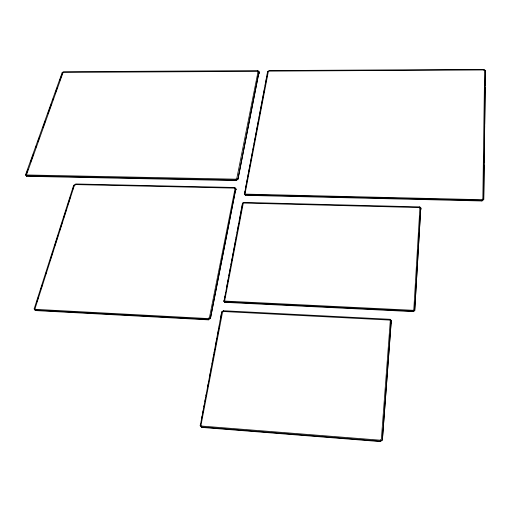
<?xml version="1.0" encoding="UTF-8"?>
<svg xmlns="http://www.w3.org/2000/svg" width="511" height="511" viewBox="0 0 511 511"><rect width="100%" height="100%" fill="white"/><g stroke="black" fill="none" stroke-linecap="round" stroke-linejoin="round"><path stroke-width="0.77" d="M391.279 321.349L391.254 320.391L390.129 319.311L223.345 310.745L221.71 311.908L200.286 425.631L201.692 427.407L380.42 441.593L382.381 440.041L391.285 320.927M420.738 209.555L420.719 208.954M258.751 73.143L258.796 73.929M485.367 72.562L485.418 70.499L483.847 69.407L269.093 70.588L267.604 71.546L244.418 194.276L245.491 195.33L481.918 200.97L483.687 199.667L483.725 199.073L485.418 70.499M235.68 190.335L235.628 190.788M485.444 70.812L485.195 85.407M258.956 71.974L259.051 72.619M258.707 73.194L258.636 73.578M391.26 321.176L391.266 320.934M420.7 209.746L420.674 210.136L420.745 209.478M485.405 70.857L485.361 72.99L485.373 71.7M391.132 322.856L391.202 321.904M391.113 322.428L391.177 322.748L391.215 322.269M235.59 190.36L235.686 190.744L235.539 190.303M483.687 199.667L484.147 164.753M484.166 163.169L484.658 125.872M484.677 124.288L485.169 86.991M235.903 189.607L235.788 189.057L235.878 189.607M420.725 208.871L420.725 209.274M235.782 189.083L235.916 189.562M420.764 208.424L420.745 208.827L420.77 207.817L419.691 206.904L243.606 202.407L242.47 203.18L223.978 301.439L224.789 302.333L413.425 311.64L414.721 310.656L420.757 208.188L420.789 208.699L419.691 206.904M391.113 322.467L391.126 322.281M258.968 72.421L259 71.649L257.831 70.652L63.524 71.719L62.201 72.517L25.55 174.813L26.61 176.308L236.063 180.587L237.947 179.316L259.007 72.255M483.815 70.033L483.847 69.407M414.721 310.656L420.77 207.817M481.918 200.97L481.95 200.376L483.725 199.073M258.719 73.354L258.77 73.648M382.381 440.041L391.254 320.391M200.286 425.631L200.587 424.073M201.334 420.163L202.075 416.261M202.375 414.702L203.116 410.799M203.863 406.897L204.164 405.332M204.905 401.429L205.652 397.526M205.946 395.961L206.246 394.403M207.44 388.156L208.181 384.253M208.482 382.694L208.775 381.129M209.523 377.227L210.717 370.98M211.011 369.421L211.311 367.856M212.052 363.953L212.8 360.051M213.1 358.492L213.841 354.583M214.141 353.024L214.882 349.122M215.629 345.219L216.37 341.316M216.67 339.751L216.971 338.193M217.712 334.29L218.906 328.043M219.2 326.478L219.5 324.919M220.247 321.017L221.71 311.908M223.978 301.439L225.025 295.965M225.319 294.4L225.619 292.841M226.367 288.932L228.155 279.549M228.902 275.646L230.691 266.263M230.985 264.704L232.179 258.451M232.479 256.886L233.22 252.977M233.521 251.412L234.268 247.509M234.562 245.944L235.756 239.691M236.056 238.126L236.357 236.567M237.098 232.658L238.886 223.275M239.633 219.372L241.422 209.989M241.722 208.431L242.47 204.521M244.418 194.276L245.018 191.146M245.765 187.23L247.554 177.834M247.854 176.269L250.096 164.523M250.396 162.958L252.632 151.218M252.932 149.653L253.68 145.737M253.98 144.172L255.174 137.906M255.474 136.341L256.215 132.426M256.516 130.861L258.758 119.12M259.058 117.549L262.341 100.328M262.641 98.764L264.43 89.368M265.177 85.452L266.972 76.056M267.266 74.491L267.566 72.926M34.173 308.842L35.368 310.56L208.373 319.848L210.449 318.372L235.839 188.655L234.651 187.486L75.781 183.979L73.635 185.352L34.173 308.842L34.486 309.34M237.947 179.316L259 71.649M235.699 189.964L235.763 189.632L235.788 190.188M258.847 72.913C259 73.763 258.828 71.815 258.892 73.284M210.449 318.372L235.839 188.655M36.901 301.771L38.593 296.469M41.014 288.894L42.707 283.592M45.607 274.503L46.335 272.235M50.199 260.118L52.863 251.789M54.792 245.727L57.935 235.884M59.391 231.336L62.048 223.007M63.498 218.465L66.155 210.136M68.091 204.074L70.269 197.259M72.683 189.69L73.897 185.902L73.635 185.352M26.099 174.615L27.971 169.384M30.647 161.923L33.585 153.709M35.719 147.736L36.524 145.501M37.859 141.764L39.73 136.539M42.937 127.584L45.345 120.864M48.015 113.397L51.49 103.695M52.556 100.705L53.361 98.47M55.226 93.245L57.098 88.013M59.774 80.553L62.176 73.833M200.082 425.171L201.487 426.947L380.376 441.127L382.337 439.575M223.812 300.915L224.623 301.809L413.405 311.103L414.702 310.12M35.368 310.56L35.061 310.062L208.188 319.337L210.27 317.855M25.55 174.813L26.323 175.765L235.916 180.019L237.8 178.748M258.841 73.533L258.713 74.172L258.675 73.52M244.277 193.714L245.35 194.761L481.95 200.376M235.59 188.834L234.651 187.486M26.323 175.765L26.61 176.308M201.487 426.947L201.692 427.407M62.201 72.517L62.444 73.086M208.188 319.337L208.373 319.848M223.345 310.745L223.511 311.269M224.623 301.809L224.789 302.333M235.916 180.019L236.063 180.587M242.47 203.18L242.616 203.736M245.35 194.761L245.491 195.33M257.831 70.652L257.946 71.246M267.604 71.546L267.719 72.147M380.376 441.127L380.42 441.593M390.129 319.311L390.168 319.841M413.405 311.103L413.425 311.64M391.183 321.687L391.222 322.185L391.183 321.687M484.62 70.729L482.85 198.773L481.598 199.699L245.797 194.135L245.114 193.465L268.281 71.764L269.291 71.112L483.508 69.956L484.62 70.729M419.895 208.073L413.801 309.755L413.067 310.305L225.115 301.094L224.712 300.647L243.21 203.461L243.811 203.052L419.295 207.562L419.895 208.073M390.308 320.672L381.372 439.121L380.031 440.182L202.03 426.104L201.066 424.884L222.502 312.259L223.55 311.512L389.695 320.071L390.308 320.672M257.985 71.942L236.829 178.384L235.648 179.182L26.994 174.986L26.604 174.507L62.981 72.792L63.645 72.39L257.295 71.355L257.985 71.942M235.009 188.898L209.484 317.503L207.983 318.564L35.61 309.359L35.048 308.587L74.28 185.621L75.89 184.586L234.204 188.105L235.009 188.898"/></g></svg>
